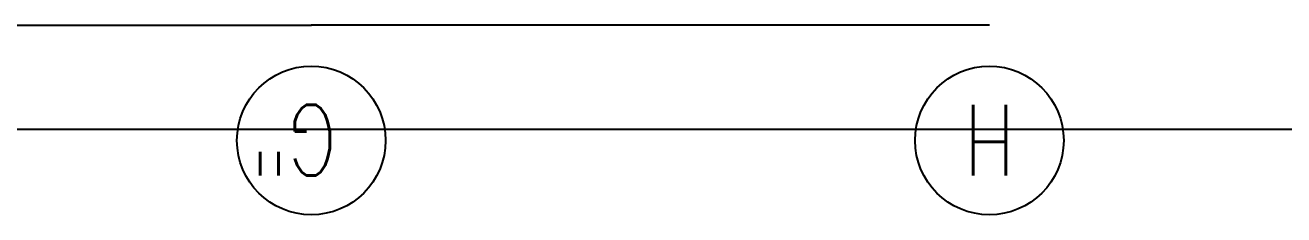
# Model space of a CAD drawing. Header units: millimetres. Extents: x 1478096 to 1808313, y 619971 to 762366.
# Drawn here: x 1628501 to 1644093, y 635236 to 637584 of the extents above; entities that cross this region are included whole.
import ezdxf

# ---------------------------------------------------------------- set-up
doc = ezdxf.new("R2010")
doc.units = ezdxf.units.MM
doc.header["$LTSCALE"] = 10
doc.layers.add('0_Estructura', color=251, linetype='Continuous')
doc.layers.add('DC-ARQ-VEREDAS Y URBAN', color=9, linetype='Continuous')
doc.styles.add('BB-GRILLA$0$romans', font='romans.shx', dxfattribs={"width": 0.8})
doc.styles.add('COTAS', font='ROMANS.shx', dxfattribs={"width": 0.7})
doc.dimstyles.new('250-COTAS', dxfattribs={"dimscale": 2.5, "dimtxt": 0.17, "dimasz": 0.1, "dimexe": 0.18, "dimexo": 0.0625, "dimgap": 0.06, "dimtad": 1, "dimzin": 4, "dimdsep": 46, "dimtxsty": 'COTAS', "dimblk1": 'COTA_N', "dimblk2": 'COTA_N', "dimsah": 1, "dimcen": 0.09, "dimclrd": 8, "dimclre": 8, "dimclrt": 256, "dimadec": 0, "dimazin": 0, "dimtfac": 1, "dimtix": 1, "dimtmove": 2, "dimatfit": 3, "dimldrblk": 'COTA_N', "dimfxl": 0.18, "dimtolj": 1, "dimtzin": 0, "dimlwd": -1, "dimarcsym": 0})

# ---------------------------------------------------------------- blocks, each defined once
blk = doc.blocks.new('COTA_N')
for p, q in [((-1, 0), (0, 0)), ((0, 0.5), (0, -0.5))]:
    blk.add_line(p, q)
at = {"const_width": 0.065}
blk.add_lwpolyline([(0.1414213562373163, 0.1414213562373021), (0.2828427124746327, 0.2828427124746187), (0, 0), (-0.1414213562373021, -0.1414213562373021), (-0.2828427124746185, -0.2828427124746185)], dxfattribs=at)
blk = doc.blocks.new('*D124')
at = {"layer": '0_Estructura', "color": 8, "lineweight": -2, "transparency": 16777216}
for p, q in [((1623645.046594297, 637583.2970804255), (1623645.046594297, 637583.0033304251)), ((1632046.246594264, 637583.2970804255), (1632046.246594264, 637583.0033304251))]:
    blk.add_line(p, q, dxfattribs=at)
at = {"layer": '0_Estructura', "color": 8, "transparency": 16777216}
blk.add_line((1623645.296594297, 637583.4533304251), (1632045.996594264, 637583.4533304251), dxfattribs=at)
at = {"layer": 'Defpoints', "color": 0, "transparency": 16777216}
for p in [(1623645.046594297, 637583.4533304255, -0.001654793229164397), (1632046.246594264, 637583.4533304255, -0.001654793229164397), (1632046.246594264, 637583.4533304251)]:
    blk.add_point(p, dxfattribs=at)
at = {"layer": '0_Estructura', "color": 8, "transparency": 16777216, "xscale": 0.25, "yscale": 0.25, "zscale": 0.25, "rotation": 180}
blk.add_blockref('COTA_N', (1623645.046594297, 637583.4533304251), dxfattribs=at)
at = {"layer": '0_Estructura', "color": 8, "transparency": 16777216, "xscale": 0.25, "yscale": 0.25, "zscale": 0.25}
blk.add_blockref('COTA_N', (1632046.246594264, 637583.4533304251), dxfattribs=at)
at = {"layer": '0_Estructura', "transparency": 16777216, "insert": (1627845.64659428, 637583.8158304251), "char_height": 0.425, "attachment_point": 5, "style": 'COTAS'}
blk.add_mtext('\\A1;8401.20', dxfattribs=at)
blk = doc.blocks.new('*D125')
at = {"layer": '0_Estructura', "color": 8, "lineweight": -2, "transparency": 16777216}
for p, q in [((1632044.229580867, 637583.2970804255), (1632044.229580867, 637583.0033304251)), ((1640445.429580833, 637583.2970804255), (1640445.429580833, 637583.0033304251))]:
    blk.add_line(p, q, dxfattribs=at)
at = {"layer": '0_Estructura', "color": 8, "transparency": 16777216}
blk.add_line((1640445.179580833, 637583.4533304251), (1632044.479580867, 637583.4533304251), dxfattribs=at)
at = {"layer": 'Defpoints', "color": 0, "transparency": 16777216}
for p in [(1632044.229580867, 637583.4533304255, -0.001654793229164397), (1632044.229580867, 637583.4533304251), (1640445.429580833, 637583.4533304255, -0.001654793229164397)]:
    blk.add_point(p, dxfattribs=at)
at = {"layer": '0_Estructura', "color": 8, "transparency": 16777216, "xscale": 0.25, "yscale": 0.25, "zscale": 0.25, "rotation": 180}
blk.add_blockref('COTA_N', (1632044.229580867, 637583.4533304251), dxfattribs=at)
at = {"layer": '0_Estructura', "color": 8, "transparency": 16777216, "xscale": 0.25, "yscale": 0.25, "zscale": 0.25}
blk.add_blockref('COTA_N', (1640445.429580833, 637583.4533304251), dxfattribs=at)
at = {"layer": '0_Estructura', "transparency": 16777216, "insert": (1636244.82958085, 637583.8158304251), "char_height": 0.425, "attachment_point": 5, "style": 'COTAS'}
blk.add_mtext('\\A1;8401.20', dxfattribs=at)

msp = doc.modelspace()

# ---------------------------------------------------------------- linework, layer by layer
at = {"layer": '0_Estructura'}
for centre in [(1632045.238087565, 636156.6796313409), (1640445.429580833, 636156.679882662)]:
    msp.add_circle(centre, 920.3772500595078, dxfattribs=at)
at = {"layer": 'DC-ARQ-VEREDAS Y URBAN'}
msp.add_line((1529418.05440822, 636295.8137831774), (1665735.129247445, 636295.5505061354), dxfattribs=at)

# ---------------------------------------------------------------- texts
at = {"layer": '0_Estructura', "style": 'BB-GRILLA$0$romans', "width": 0.77}
for s, p in [('G"', (1632362.789462816, 636599.5398275108, 0.03378081031486371)), ('H', (1640762.980956084, 636599.540078832, 0.03378081031486371))]:
    msp.add_text(s, height=875, rotation=180, dxfattribs=at).set_placement(p)

# ---------------------------------------------------------------- dimensions: what is measured, and where the dimension line sits
at = {"layer": '0_Estructura'}
dim = msp.add_linear_dim(base=(1632046.246594264, 637583.4533304251, 0.03543560354402811), p1=(1623645.046594297, 637583.4533304255, 0.03378081031486371), p2=(1632046.246594264, 637583.4533304255, 0.03378081031486371), dimstyle='250-COTAS', dxfattribs=at)
dim.commit()
dim.dimension.update_dxf_attribs({"geometry": '*D124', "text_midpoint": (1627845.64659428, 637583.8158304251, 0.03543560354402811)})
dim = msp.add_linear_dim(base=(1632044.229580867, 637583.4533304251, 0.03543560354402811), p1=(1640445.429580833, 637583.4533304255, 0.03378081031486371), p2=(1632044.229580867, 637583.4533304255, 0.03378081031486371), angle=180, dimstyle='250-COTAS', dxfattribs=at)
dim.commit()
dim.dimension.update_dxf_attribs({"geometry": '*D125', "text_midpoint": (1636244.82958085, 637583.8158304251, 0.03543560354402811)})

doc.saveas('drawing.dxf')
